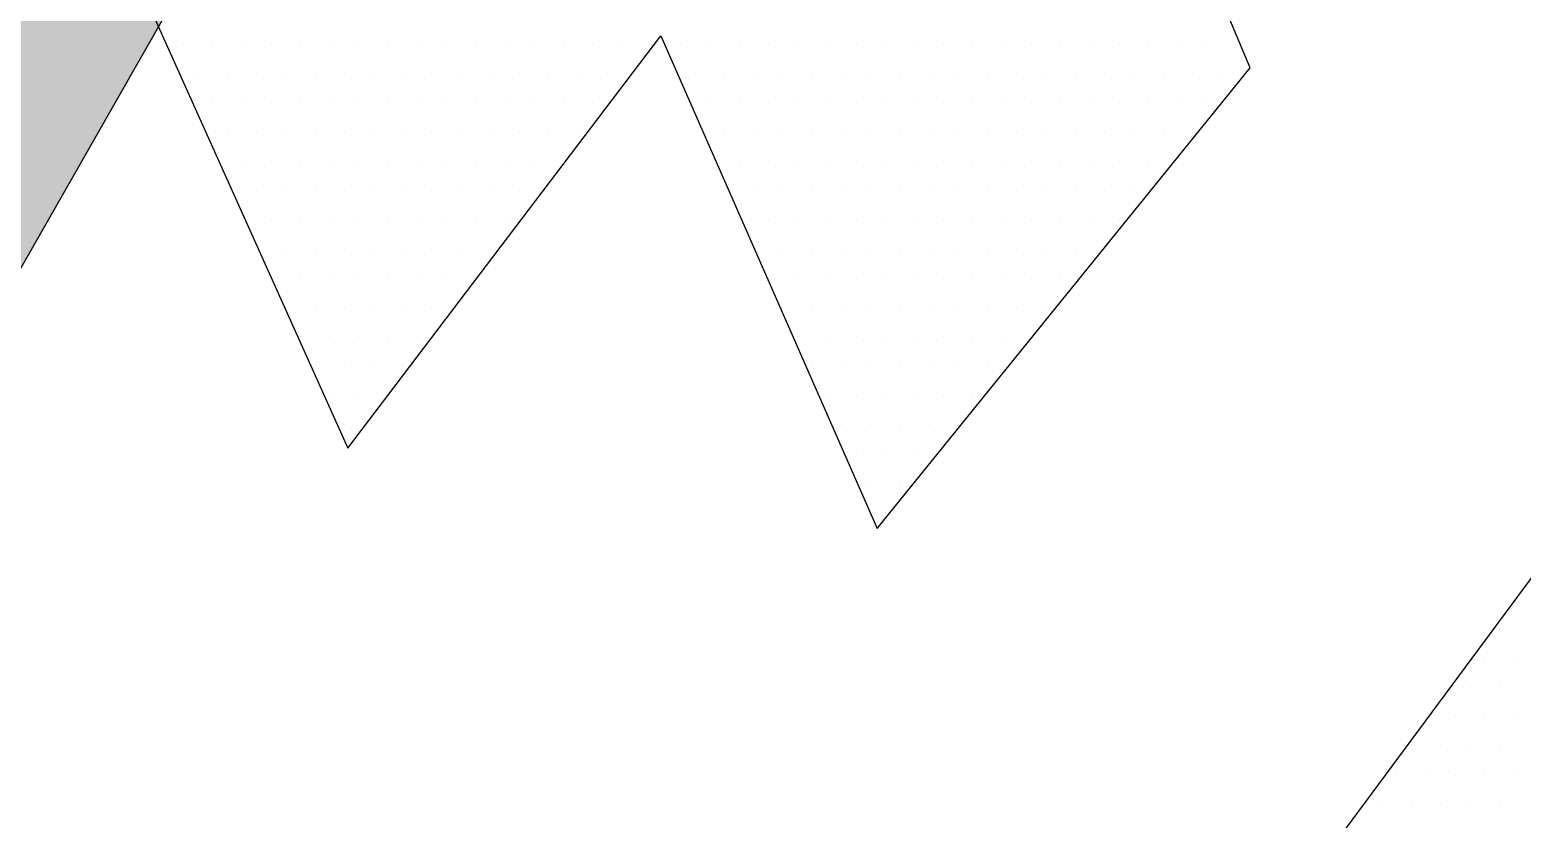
# Paper-space layout 'TOP_A1_00200_01-01-2017_MODELE' of a CAD drawing. Header units: millimetres. Extents: x -52 to 293, y -3 to 294.
# Drawn here: x -19.53 to -14.849, y 46.625 to 49.102 of the extents above; entities that cross this region are included whole.
import ezdxf

# ---------------------------------------------------------------- set-up
doc = ezdxf.new("R2010")
doc.units = ezdxf.units.MM
doc.header["$LTSCALE"] = 2
doc.linetypes.add('CACHEX2', pattern=[0.75, 0.5, -0.25])
for name, color, linetype in [('CALQUE_7', 4, 'Continuous'), ('CARTOUCHE', 7, 'Continuous'), ('rosace', 7, 'Continuous')]:
    doc.layers.add(name, color=color, linetype=linetype)

# ---------------------------------------------------------------- blocks, each defined once
blk = doc.blocks.new('A$C715108E3')
at = {"layer": 'CALQUE_7', "color": 131}
for p, q in [((-10.3486, -20.9451), (-10.3486, -20.9451)), ((-10.295, -20.9451), (-10.295, -20.9451)), ((-10.2037, -20.9451), (-10.2037, -20.9451)), ((-10.1117, -20.9451), (-10.1117, -20.9451)), ((-10.0199, -20.9451), (-10.0199, -20.9451)), ((-9.9286, -20.9451), (-9.9286, -20.9451)), ((-9.8369, -20.9451), (-9.8369, -20.9451)), ((-9.7449, -20.9451), (-9.7449, -20.9451)), ((-9.6537, -20.9451), (-9.6537, -20.9451)), ((-9.5616, -20.9451), (-9.5616, -20.9451)), ((-9.4696, -20.9451), (-9.4696, -20.9451)), ((-9.3778, -20.9451), (-9.3778, -20.9451)), ((-9.2863, -20.9451), (-9.2863, -20.9451)), ((-9.1945, -20.9451), (-9.1945, -20.9451)), ((-9.1027, -20.9451), (-9.1027, -20.9451)), ((-9.0112, -20.9451), (-9.0112, -20.9451)), ((-8.9194, -20.9451), (-8.9194, -20.9451)), ((-8.8273, -20.9451), (-8.8273, -20.9451)), ((-8.7861, -20.9451), (-8.7861, -20.9451)), ((-8.7361, -20.9451), (-8.7361, -20.9451)), ((-8.6442, -20.9451), (-8.6442, -20.9451)), ((-8.552, -20.9451), (-8.552, -20.9451)), ((-8.461, -20.9451), (-8.461, -20.9451)), ((-8.3691, -20.9451), (-8.3691, -20.9451)), ((-8.2771, -20.9451), (-8.2771, -20.9451)), ((-8.1851, -20.9451), (-8.1851, -20.9451)), ((-8.094, -20.9451), (-8.094, -20.9451)), ((-8.002, -20.9451), (-8.002, -20.9451)), ((-7.91, -20.9451), (-7.91, -20.9451)), ((-7.8187, -20.9451), (-7.8187, -20.9451)), ((-7.7267, -20.9451), (-7.7267, -20.9451)), ((-7.635, -20.9451), (-7.635, -20.9451)), ((-7.5434, -20.9451), (-7.5434, -20.9451)), ((-7.4515, -20.9451), (-7.4515, -20.9451)), ((-7.3597, -20.9451), (-7.3597, -20.9451)), ((-7.2683, -20.9451), (-7.2683, -20.9451)), ((-7.1764, -20.9451), (-7.1764, -20.9451)), ((-7.0846, -20.9451), (-7.0846, -20.9451)), ((-6.9924, -20.9451), (-6.9924, -20.9451)), ((-10.307, -21.0375), (-10.307, -21.0375)), ((-10.2496, -21.0375), (-10.2496, -21.0375)), ((-10.1578, -21.0375), (-10.1578, -21.0375)), ((-10.0662, -21.0375), (-10.0662, -21.0375)), ((-9.9741, -21.0375), (-9.9741, -21.0375)), ((-9.8823, -21.0375), (-9.8823, -21.0375)), ((-9.7912, -21.0375), (-9.7912, -21.0375)), ((-9.699, -21.0375), (-9.699, -21.0375)), ((-9.6072, -21.0375), (-9.6072, -21.0375)), ((-9.5159, -21.0375), (-9.5159, -21.0375)), ((-9.4239, -21.0375), (-9.4239, -21.0375)), ((-9.3321, -21.0375), (-9.3321, -21.0375)), ((-9.2402, -21.0375), (-9.2402, -21.0375)), ((-9.1488, -21.0375), (-9.1488, -21.0375)), ((-9.0569, -21.0375), (-9.0569, -21.0375)), ((-8.9651, -21.0375), (-8.9651, -21.0375)), ((-8.7458, -21.0375), (-8.7458, -21.0375)), ((-8.69, -21.0375), (-8.69, -21.0375)), ((-8.5985, -21.0375), (-8.5985, -21.0375)), ((-8.5067, -21.0375), (-8.5067, -21.0375)), ((-8.4149, -21.0375), (-8.4149, -21.0375)), ((-8.3228, -21.0375), (-8.3228, -21.0375)), ((-8.2316, -21.0375), (-8.2316, -21.0375)), ((-8.1394, -21.0375), (-8.1394, -21.0375)), ((-8.0475, -21.0375), (-8.0475, -21.0375)), ((-7.9563, -21.0375), (-7.9563, -21.0375)), ((-7.8642, -21.0375), (-7.8642, -21.0375)), ((-7.7724, -21.0375), (-7.7724, -21.0375)), ((-7.6809, -21.0375), (-7.6809, -21.0375)), ((-7.5891, -21.0375), (-7.5891, -21.0375)), ((-7.4973, -21.0375), (-7.4973, -21.0375)), ((-7.4058, -21.0375), (-7.4058, -21.0375)), ((-7.314, -21.0375), (-7.314, -21.0375)), ((-7.2222, -21.0375), (-7.2222, -21.0375)), ((-7.1307, -21.0375), (-7.1307, -21.0375)), ((-7.0389, -21.0375), (-7.0389, -21.0375)), ((-10.2657, -21.1288), (-10.2657, -21.1288)), ((-10.2037, -21.1288), (-10.2037, -21.1288)), ((-10.1117, -21.1288), (-10.1117, -21.1288)), ((-10.0199, -21.1288), (-10.0199, -21.1288)), ((-9.9286, -21.1288), (-9.9286, -21.1288)), ((-9.8369, -21.1288), (-9.8369, -21.1288)), ((-9.7449, -21.1288), (-9.7449, -21.1288)), ((-9.6537, -21.1288), (-9.6537, -21.1288)), ((-9.5616, -21.1288), (-9.5616, -21.1288)), ((-9.4696, -21.1288), (-9.4696, -21.1288)), ((-9.3778, -21.1288), (-9.3778, -21.1288)), ((-9.2863, -21.1288), (-9.2863, -21.1288)), ((-9.1945, -21.1288), (-9.1945, -21.1288)), ((-9.1027, -21.1288), (-9.1027, -21.1288)), ((-9.0112, -21.1288), (-9.0112, -21.1288)), ((-8.7057, -21.1288), (-8.7057, -21.1288)), ((-8.6442, -21.1288), (-8.6442, -21.1288)), ((-8.552, -21.1288), (-8.552, -21.1288)), ((-8.461, -21.1288), (-8.461, -21.1288)), ((-8.3691, -21.1288), (-8.3691, -21.1288)), ((-8.2771, -21.1288), (-8.2771, -21.1288)), ((-8.1851, -21.1288), (-8.1851, -21.1288)), ((-8.094, -21.1288), (-8.094, -21.1288)), ((-8.002, -21.1288), (-8.002, -21.1288)), ((-7.91, -21.1288), (-7.91, -21.1288)), ((-7.8187, -21.1288), (-7.8187, -21.1288)), ((-7.7267, -21.1288), (-7.7267, -21.1288)), ((-7.635, -21.1288), (-7.635, -21.1288)), ((-7.5434, -21.1288), (-7.5434, -21.1288)), ((-7.4515, -21.1288), (-7.4515, -21.1288)), ((-7.3597, -21.1288), (-7.3597, -21.1288)), ((-7.2683, -21.1288), (-7.2683, -21.1288)), ((-7.1764, -21.1288), (-7.1764, -21.1288)), ((-7.0846, -21.1288), (-7.0846, -21.1288)), ((-10.2245, -21.2202), (-10.2245, -21.2202)), ((-10.1578, -21.2202), (-10.1578, -21.2202)), ((-10.0662, -21.2202), (-10.0662, -21.2202)), ((-9.9741, -21.2202), (-9.9741, -21.2202)), ((-9.8823, -21.2202), (-9.8823, -21.2202)), ((-9.7912, -21.2202), (-9.7912, -21.2202)), ((-9.699, -21.2202), (-9.699, -21.2202)), ((-9.6072, -21.2202), (-9.6072, -21.2202)), ((-9.5159, -21.2202), (-9.5159, -21.2202)), ((-9.4239, -21.2202), (-9.4239, -21.2202)), ((-9.3321, -21.2202), (-9.3321, -21.2202)), ((-9.2402, -21.2202), (-9.2402, -21.2202)), ((-9.1488, -21.2202), (-9.1488, -21.2202)), ((-9.0569, -21.2202), (-9.0569, -21.2202)), ((-8.6654, -21.2202), (-8.6654, -21.2202)), ((-8.5985, -21.2202), (-8.5985, -21.2202)), ((-8.5067, -21.2202), (-8.5067, -21.2202)), ((-8.4149, -21.2202), (-8.4149, -21.2202)), ((-8.3228, -21.2202), (-8.3228, -21.2202)), ((-8.2316, -21.2202), (-8.2316, -21.2202)), ((-8.1394, -21.2202), (-8.1394, -21.2202)), ((-8.0475, -21.2202), (-8.0475, -21.2202)), ((-7.9563, -21.2202), (-7.9563, -21.2202)), ((-7.8642, -21.2202), (-7.8642, -21.2202)), ((-7.7724, -21.2202), (-7.7724, -21.2202)), ((-7.6809, -21.2202), (-7.6809, -21.2202)), ((-7.5891, -21.2202), (-7.5891, -21.2202)), ((-7.4973, -21.2202), (-7.4973, -21.2202)), ((-7.4058, -21.2202), (-7.4058, -21.2202)), ((-7.314, -21.2202), (-7.314, -21.2202)), ((-7.2222, -21.2202), (-7.2222, -21.2202)), ((-7.1307, -21.2202), (-7.1307, -21.2202)), ((-10.1837, -21.3126), (-10.1837, -21.3126)), ((-10.1117, -21.3126), (-10.1117, -21.3126)), ((-10.0199, -21.3126), (-10.0199, -21.3126)), ((-9.9286, -21.3126), (-9.9286, -21.3126)), ((-9.8369, -21.3126), (-9.8369, -21.3126)), ((-9.7449, -21.3126), (-9.7449, -21.3126)), ((-9.6537, -21.3126), (-9.6537, -21.3126)), ((-9.5616, -21.3126), (-9.5616, -21.3126)), ((-9.4696, -21.3126), (-9.4696, -21.3126)), ((-9.3778, -21.3126), (-9.3778, -21.3126)), ((-9.2863, -21.3126), (-9.2863, -21.3126)), ((-9.1945, -21.3126), (-9.1945, -21.3126)), ((-9.1027, -21.3126), (-9.1027, -21.3126)), ((-8.6251, -21.3126), (-8.6251, -21.3126)), ((-8.552, -21.3126), (-8.552, -21.3126)), ((-8.461, -21.3126), (-8.461, -21.3126)), ((-8.3691, -21.3126), (-8.3691, -21.3126)), ((-8.2771, -21.3126), (-8.2771, -21.3126)), ((-8.1851, -21.3126), (-8.1851, -21.3126)), ((-8.094, -21.3126), (-8.094, -21.3126)), ((-8.002, -21.3126), (-8.002, -21.3126)), ((-7.91, -21.3126), (-7.91, -21.3126)), ((-7.8187, -21.3126), (-7.8187, -21.3126)), ((-7.7267, -21.3126), (-7.7267, -21.3126)), ((-7.635, -21.3126), (-7.635, -21.3126)), ((-7.5434, -21.3126), (-7.5434, -21.3126)), ((-7.4515, -21.3126), (-7.4515, -21.3126)), ((-7.3597, -21.3126), (-7.3597, -21.3126)), ((-7.2683, -21.3126), (-7.2683, -21.3126)), ((-10.1424, -21.4039), (-10.1424, -21.4039)), ((-10.0662, -21.4039), (-10.0662, -21.4039)), ((-9.9741, -21.4039), (-9.9741, -21.4039)), ((-9.8823, -21.4039), (-9.8823, -21.4039)), ((-9.7912, -21.4039), (-9.7912, -21.4039)), ((-9.699, -21.4039), (-9.699, -21.4039)), ((-9.6072, -21.4039), (-9.6072, -21.4039)), ((-9.5159, -21.4039), (-9.5159, -21.4039)), ((-9.4239, -21.4039), (-9.4239, -21.4039)), ((-9.3321, -21.4039), (-9.3321, -21.4039)), ((-9.2402, -21.4039), (-9.2402, -21.4039)), ((-8.585, -21.4039), (-8.585, -21.4039)), ((-8.5067, -21.4039), (-8.5067, -21.4039)), ((-8.4149, -21.4039), (-8.4149, -21.4039)), ((-8.3228, -21.4039), (-8.3228, -21.4039)), ((-8.2316, -21.4039), (-8.2316, -21.4039)), ((-8.1394, -21.4039), (-8.1394, -21.4039)), ((-8.0475, -21.4039), (-8.0475, -21.4039)), ((-7.9563, -21.4039), (-7.9563, -21.4039)), ((-7.8642, -21.4039), (-7.8642, -21.4039)), ((-7.7724, -21.4039), (-7.7724, -21.4039)), ((-7.6809, -21.4039), (-7.6809, -21.4039)), ((-7.5891, -21.4039), (-7.5891, -21.4039)), ((-7.4973, -21.4039), (-7.4973, -21.4039)), ((-7.4058, -21.4039), (-7.4058, -21.4039)), ((-7.314, -21.4039), (-7.314, -21.4039)), ((-10.1012, -21.4954), (-10.1012, -21.4954)), ((-10.0199, -21.4954), (-10.0199, -21.4954)), ((-9.9286, -21.4954), (-9.9286, -21.4954)), ((-9.8369, -21.4954), (-9.8369, -21.4954)), ((-9.7449, -21.4954), (-9.7449, -21.4954)), ((-9.6537, -21.4954), (-9.6537, -21.4954)), ((-9.5616, -21.4954), (-9.5616, -21.4954)), ((-9.4696, -21.4954), (-9.4696, -21.4954)), ((-9.3778, -21.4954), (-9.3778, -21.4954)), ((-9.2863, -21.4954), (-9.2863, -21.4954)), ((-8.5445, -21.4954), (-8.5445, -21.4954)), ((-8.461, -21.4954), (-8.461, -21.4954)), ((-8.3691, -21.4954), (-8.3691, -21.4954)), ((-8.2771, -21.4954), (-8.2771, -21.4954)), ((-8.1851, -21.4954), (-8.1851, -21.4954)), ((-8.094, -21.4954), (-8.094, -21.4954)), ((-8.002, -21.4954), (-8.002, -21.4954)), ((-7.91, -21.4954), (-7.91, -21.4954)), ((-7.8187, -21.4954), (-7.8187, -21.4954)), ((-7.7267, -21.4954), (-7.7267, -21.4954)), ((-7.635, -21.4954), (-7.635, -21.4954)), ((-7.5434, -21.4954), (-7.5434, -21.4954)), ((-7.4515, -21.4954), (-7.4515, -21.4954)), ((-7.3597, -21.4954), (-7.3597, -21.4954)), ((-10.0596, -21.5878), (-10.0596, -21.5878)), ((-9.9741, -21.5878), (-9.9741, -21.5878)), ((-9.8823, -21.5878), (-9.8823, -21.5878)), ((-9.7912, -21.5878), (-9.7912, -21.5878)), ((-9.699, -21.5878), (-9.699, -21.5878)), ((-9.6072, -21.5878), (-9.6072, -21.5878)), ((-9.5159, -21.5878), (-9.5159, -21.5878)), ((-9.4239, -21.5878), (-9.4239, -21.5878)), ((-9.3321, -21.5878), (-9.3321, -21.5878)), ((-8.5044, -21.5878), (-8.5044, -21.5878)), ((-8.4149, -21.5878), (-8.4149, -21.5878)), ((-8.3228, -21.5878), (-8.3228, -21.5878)), ((-8.2316, -21.5878), (-8.2316, -21.5878)), ((-8.1394, -21.5878), (-8.1394, -21.5878)), ((-8.0475, -21.5878), (-8.0475, -21.5878)), ((-7.9563, -21.5878), (-7.9563, -21.5878)), ((-7.8642, -21.5878), (-7.8642, -21.5878)), ((-7.7724, -21.5878), (-7.7724, -21.5878)), ((-7.6809, -21.5878), (-7.6809, -21.5878)), ((-7.5891, -21.5878), (-7.5891, -21.5878)), ((-7.4973, -21.5878), (-7.4973, -21.5878)), ((-10.0187, -21.6792), (-10.0187, -21.6792)), ((-9.9286, -21.6792), (-9.9286, -21.6792)), ((-9.8369, -21.6792), (-9.8369, -21.6792)), ((-9.7449, -21.6792), (-9.7449, -21.6792)), ((-9.6537, -21.6792), (-9.6537, -21.6792)), ((-9.5616, -21.6792), (-9.5616, -21.6792)), ((-9.4696, -21.6792), (-9.4696, -21.6792)), ((-9.3778, -21.6792), (-9.3778, -21.6792)), ((-8.464, -21.6792), (-8.464, -21.6792)), ((-8.461, -21.6792), (-8.461, -21.6792)), ((-8.3691, -21.6792), (-8.3691, -21.6792)), ((-8.2771, -21.6792), (-8.2771, -21.6792)), ((-8.1851, -21.6792), (-8.1851, -21.6792)), ((-8.094, -21.6792), (-8.094, -21.6792)), ((-8.002, -21.6792), (-8.002, -21.6792)), ((-7.91, -21.6792), (-7.91, -21.6792)), ((-7.8187, -21.6792), (-7.8187, -21.6792)), ((-7.7267, -21.6792), (-7.7267, -21.6792)), ((-7.635, -21.6792), (-7.635, -21.6792)), ((-7.5434, -21.6792), (-7.5434, -21.6792)), ((-9.9775, -21.7705), (-9.9775, -21.7705)), ((-9.9741, -21.7705), (-9.9741, -21.7705)), ((-9.8823, -21.7705), (-9.8823, -21.7705)), ((-9.7912, -21.7705), (-9.7912, -21.7705)), ((-9.699, -21.7705), (-9.699, -21.7705)), ((-9.6072, -21.7705), (-9.6072, -21.7705)), ((-9.5159, -21.7705), (-9.5159, -21.7705)), ((-8.4235, -21.7705), (-8.4235, -21.7705)), ((-8.4149, -21.7705), (-8.4149, -21.7705)), ((-8.3228, -21.7705), (-8.3228, -21.7705)), ((-8.2316, -21.7705), (-8.2316, -21.7705)), ((-8.1394, -21.7705), (-8.1394, -21.7705)), ((-8.0475, -21.7705), (-8.0475, -21.7705)), ((-7.9563, -21.7705), (-7.9563, -21.7705)), ((-7.8642, -21.7705), (-7.8642, -21.7705)), ((-7.7724, -21.7705), (-7.7724, -21.7705)), ((-7.6809, -21.7705), (-7.6809, -21.7705)), ((-7.5891, -21.7705), (-7.5891, -21.7705)), ((-9.9363, -21.8631), (-9.9363, -21.8631)), ((-9.9286, -21.8631), (-9.9286, -21.8631)), ((-9.8369, -21.8631), (-9.8369, -21.8631)), ((-9.7449, -21.8631), (-9.7449, -21.8631)), ((-9.6537, -21.8631), (-9.6537, -21.8631)), ((-9.5616, -21.8631), (-9.5616, -21.8631)), ((-8.383, -21.8631), (-8.383, -21.8631)), ((-8.3691, -21.8631), (-8.3691, -21.8631)), ((-8.2771, -21.8631), (-8.2771, -21.8631)), ((-8.1851, -21.8631), (-8.1851, -21.8631)), ((-8.094, -21.8631), (-8.094, -21.8631)), ((-8.002, -21.8631), (-8.002, -21.8631)), ((-7.91, -21.8631), (-7.91, -21.8631)), ((-7.8187, -21.8631), (-7.8187, -21.8631)), ((-7.7267, -21.8631), (-7.7267, -21.8631)), ((-7.635, -21.8631), (-7.635, -21.8631)), ((-9.895, -21.9543), (-9.895, -21.9543)), ((-9.8823, -21.9543), (-9.8823, -21.9543)), ((-9.7912, -21.9543), (-9.7912, -21.9543)), ((-9.699, -21.9543), (-9.699, -21.9543)), ((-9.6072, -21.9543), (-9.6072, -21.9543)), ((-8.3429, -21.9543), (-8.3429, -21.9543)), ((-8.3228, -21.9543), (-8.3228, -21.9543)), ((-8.2316, -21.9543), (-8.2316, -21.9543)), ((-8.1394, -21.9543), (-8.1394, -21.9543)), ((-8.0475, -21.9543), (-8.0475, -21.9543)), ((-7.9563, -21.9543), (-7.9563, -21.9543)), ((-7.8642, -21.9543), (-7.8642, -21.9543)), ((-7.7724, -21.9543), (-7.7724, -21.9543)), ((-9.8542, -22.0454), (-9.8542, -22.0454)), ((-9.8369, -22.0454), (-9.8369, -22.0454)), ((-9.7449, -22.0454), (-9.7449, -22.0454)), ((-9.6537, -22.0454), (-9.6537, -22.0454)), ((-8.3028, -22.0454), (-8.3028, -22.0454)), ((-8.2771, -22.0454), (-8.2771, -22.0454)), ((-8.1851, -22.0454), (-8.1851, -22.0454)), ((-8.094, -22.0454), (-8.094, -22.0454)), ((-8.002, -22.0454), (-8.002, -22.0454)), ((-7.91, -22.0454), (-7.91, -22.0454)), ((-7.8187, -22.0454), (-7.8187, -22.0454)), ((-9.813, -22.1382), (-9.813, -22.1382)), ((-9.7912, -22.1382), (-9.7912, -22.1382)), ((-8.2627, -22.1382), (-8.2627, -22.1382)), ((-8.2316, -22.1382), (-8.2316, -22.1382)), ((-8.1394, -22.1382), (-8.1394, -22.1382)), ((-8.0475, -22.1382), (-8.0475, -22.1382)), ((-7.9563, -22.1382), (-7.9563, -22.1382)), ((-7.8642, -22.1382), (-7.8642, -22.1382)), ((-8.2222, -22.2295), (-8.2222, -22.2295)), ((-8.1851, -22.2295), (-8.1851, -22.2295)), ((-8.094, -22.2295), (-8.094, -22.2295)), ((-8.002, -22.2295), (-8.002, -22.2295)), ((-8.1821, -22.3209), (-8.1821, -22.3209)), ((-8.1394, -22.3209), (-8.1394, -22.3209)), ((-8.0475, -22.3209), (-8.0475, -22.3209)), ((-8.1416, -22.4135), (-8.1416, -22.4135)), ((-8.094, -22.4135), (-8.094, -22.4135)), ((-6.1187, -22.6886), (-6.1187, -22.6886)), ((-6.1867, -22.7799), (-6.1867, -22.7799)), ((-6.1674, -22.7799), (-6.1674, -22.7799)), ((-6.2547, -22.8712), (-6.2547, -22.8712)), ((-6.2133, -22.8712), (-6.2133, -22.8712)), ((-6.1213, -22.8712), (-6.1213, -22.8712)), ((-6.3228, -22.9636), (-6.3228, -22.9636)), ((-6.259, -22.9636), (-6.259, -22.9636)), ((-6.1674, -22.9636), (-6.1674, -22.9636)), ((-6.3908, -23.055), (-6.3908, -23.055)), ((-6.3046, -23.055), (-6.3046, -23.055)), ((-6.2133, -23.055), (-6.2133, -23.055)), ((-6.1213, -23.055), (-6.1213, -23.055)), ((-6.4586, -23.1463), (-6.4586, -23.1463)), ((-6.4423, -23.1463), (-6.4423, -23.1463)), ((-6.3511, -23.1463), (-6.3511, -23.1463)), ((-6.259, -23.1463), (-6.259, -23.1463)), ((-6.1674, -23.1463), (-6.1674, -23.1463)), ((-6.5261, -23.2389), (-6.5261, -23.2389)), ((-6.4886, -23.2389), (-6.4886, -23.2389)), ((-6.3966, -23.2389), (-6.3966, -23.2389)), ((-6.3046, -23.2389), (-6.3046, -23.2389)), ((-6.2133, -23.2389), (-6.2133, -23.2389)), ((-6.1213, -23.2389), (-6.1213, -23.2389)), ((-6.5939, -23.3303), (-6.5939, -23.3303)), ((-6.5343, -23.3303), (-6.5343, -23.3303)), ((-6.4423, -23.3303), (-6.4423, -23.3303)), ((-6.3511, -23.3303), (-6.3511, -23.3303)), ((-6.259, -23.3303), (-6.259, -23.3303)), ((-6.1674, -23.3303), (-6.1674, -23.3303))]:
    blk.add_line(p, q, dxfattribs=at)
for points in [[(-15.4563, -23.799), (-13.7331, -21.4856), (-11.9601, -25.3945), (-11.4761, -25.5469), (-10.7095, -25.798), (-10.0926, -25.8741), (-9.9674, -25.8741), (-12.5584, -19.9248), (-11.816, -18.9068), (-10.4959, -20.6166), (-9.7792, -22.2122), (-8.7979, -20.9179), (-8.1187, -22.4645), (-6.9489, -21.0191), (-7.6382, -19.3811), (-6.116, -17.2939)], [(-5.0186, -17.1537), (-4.9784, -19.1278), (-5.3896, -19.2331), (-4.7123, -20.7884), (-8.4641, -25.8566), (-8.5996, -26.1134), (-8.0987, -26.1134), (-7.2053, -26.0731), (-6.6093, -26.0457), (-6.203, -25.613), (-3.9696, -22.5417), (-2.7917, -25.1531), (-2.6026, -25.1257), (-1.9525, -24.8418), (-1.3029, -24.5438), (-2.3854, -21.8923), (1.9656, -22.2806), (2.6017, -21.6183), (3.2786, -20.7927), (-3.3817, -20.0761), (-4.3053, -16.8895)]]:
    blk.add_lwpolyline(points, dxfattribs=at)
blk = doc.blocks.new('A$C581E6685')
at = {"layer": 'rosace'}
blk.add_hatch(color=32, dxfattribs=at).paths.add_polyline_path([(-39.8519, 24.2064), (-38.5844, 21.5046), (-46.2303, 8.0935)])
at = {"layer": 'rosace', "color": 32}
blk.add_lwpolyline([(-39.8519, 24.2064), (-38.584, 21.5046), (-46.2303, 8.0935)], close=True, dxfattribs=at)
at = {"layer": 'rosace', "color": 32, "linetype": 'CACHEX2', "ltscale": 1.5}
blk.add_ellipse((-38.0538, 23.8138), major_axis=(-19.0311, -3.534), ratio=0.590567, dxfattribs=at)
at = {"layer": 'rosace', "color": 32}
blk.add_ellipse((-37.6144, 23.8499), major_axis=(-13.5768, -4.2839), ratio=0.791971, dxfattribs=at)
at = {"layer": 'CARTOUCHE'}
blk.add_blockref('A$C715108E3', (-31.6739, 36.3189), dxfattribs=at)

psp = doc.layouts.new('TOP_A1_00200_01-01-2017_MODELE')

# ---------------------------------------------------------------- block references
at = {"layer": 'CARTOUCHE'}
psp.add_blockref('A$C581E6685', (22.9208, 33.6824), dxfattribs=at)

doc.saveas('drawing.dxf')
